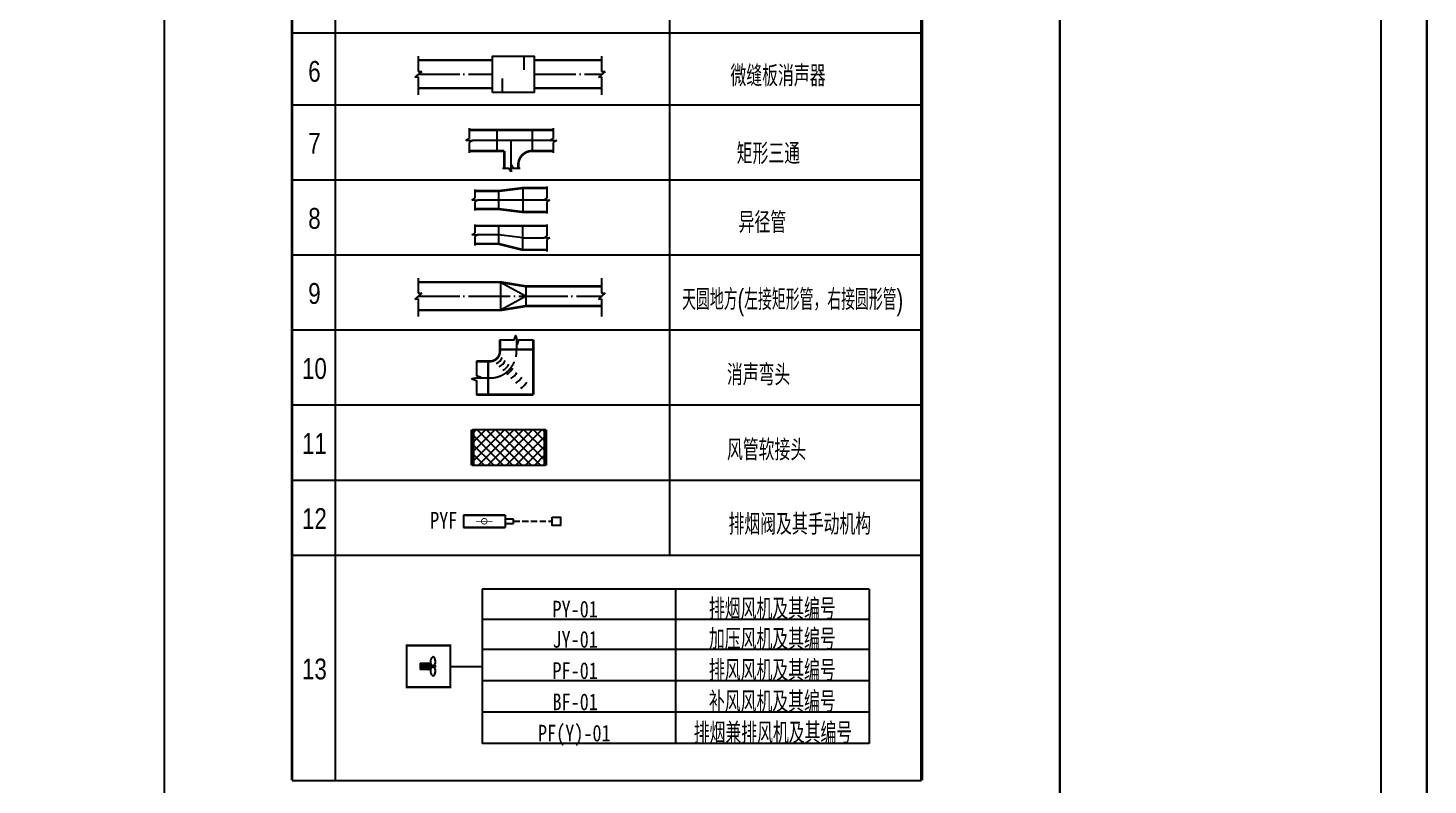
# Model space of a CAD drawing. Extents: x -976302 to -776254, y 5665 to 231437.
# Drawn here: x -809826 to -776254, y 34381 to 52532 of the extents above; entities that cross this region are included whole.
import ezdxf
from ezdxf.enums import TextEntityAlignment as Align

# ---------------------------------------------------------------- set-up
doc = ezdxf.new("R2010")
doc.units = 0
doc.header["$LTSCALE"] = 1000
doc.header["$MEASUREMENT"] = 0
for name, pattern in [('CENTER2', [1.125, 0.75, -0.125, 0.125, -0.125]), ('DASH', [0.35, 0.25, -0.1]), ('DOTE', [2.42, 2, -0.2, 0.02, -0.2])]:
    doc.linetypes.add(name, pattern=pattern)
for name, color, linetype in [('0-cxFrame', 155, 'Continuous'), ('DIM_SYMB', 3, 'Continuous'), ('DUCT-暖通风管中心线', 5, 'CENTER2'), ('DUCT-暖通风管法兰', 2, 'Continuous'), ('DUCT-暖通风管管', 7, 'Continuous'), ('DUCT-暖通风管管端线', 2, 'Continuous'), ('暖通', 7, 'Continuous')]:
    doc.layers.add(name, color=color, linetype=linetype)
doc.layers.add('0-cxText', color=131, linetype='Continuous', lineweight=25)
doc.styles.add('-黑体', font='simhei.ttf', dxfattribs={"width": 0.8})
doc.styles.add('cx_tuming', font='simhei.ttf')
doc.styles.add('cx_tuqian1', font='')
doc.styles.add('文字仿宋', font='fsdb_e.shx', dxfattribs={"width": 0.7, "bigfont": 'fsdb.shx'})
doc.styles.add('黑体', font='simhei.ttf', dxfattribs={"height": 12})
doc.styles.get('cx_tuqian1').set_extended_font_data('SimSun')

# ---------------------------------------------------------------- blocks, each defined once
blk = doc.blocks.new('zjcx_T1(Dragon)')
at = {"layer": '0-cxFrame', "const_width": 50}
blk.add_lwpolyline([(-7000, 0), (0, 0), (0, 57400), (-7000, 57400)], close=True, dxfattribs=at)
blk = doc.blocks.new('TK22.A1 L(Dragon)')
at = {"layer": '0-cxFrame', "color": 7, "const_width": 0.5}
blk.add_lwpolyline([(0, 0), (-841, 0), (-841, 594), (0, 594)], close=True, dxfattribs=at)
at = {"layer": '0-cxFrame', "const_width": 0.5}
for points in [[(-80, 10), (-821, 10), (-821, 584), (-80, 584)], [(-10, 10), (-80, 10), (-80, 584), (-10, 584)]]:
    blk.add_lwpolyline(points, close=True, dxfattribs=at)
at = {"layer": '0-cxFrame', "xscale": 0.01, "yscale": 0.01, "zscale": 0.01}
blk.add_blockref('zjcx_T1(Dragon)', (-10, 10), dxfattribs=at)
at = {"style": '黑体', "flags": 4}
blk.add_attdef('图幅', text='', height=3.3, dxfattribs=at).set_placement((-40, 3), align=Align.RIGHT)
at = {"layer": '0-cxText', "flags": 4}
for tag, height, style, p in [('建设单位', 3.5, 'cx_tuming', (-45, 240)), ('项目名称', 3.5, 'cx_tuming', (-45, 210)), ('子项名称', 3.5, 'cx_tuming', (-45, 180)), ('工程编号', 3.3, 'cx_tuqian1', (-35, 165)), ('图名1', 3.5, 'cx_tuming', (-45, 87)), ('图名2', 3.5, 'cx_tuming', (-45, 79)), ('图名3', 3.5, 'cx_tuming', (-45, 71)), ('出图日期', 3.3, 'cx_tuqian1', (-39, 60)), ('专业', 3.3, 'cx_tuqian1', (-55, 52)), ('图号', 3.3, 'cx_tuqian1', (-55, 44)), ('版次', 3.3, 'cx_tuqian1', (-20, 44))]:
    blk.add_attdef(tag, text='', height=height, dxfattribs=dict(at, style=style)).set_placement(p, align=Align.MIDDLE)
at = {"layer": 'Defpoints', "color": 6, "flags": 4}
for tag, height, style, p in [('tufu', 3.3, '黑体', (-12, 12)), ('dwfname', 4, 'cx_tuqian1', (-80, 3))]:
    blk.add_attdef(tag, text='', height=height, dxfattribs=dict(at, style=style)).set_placement(p, align=Align.RIGHT)
blk = doc.blocks.new('*X39')
at = {"layer": '暖通', "color": 7}
for p, q in [((10863144, 78845), (10863646, 79953)), ((10863355, 78924), (10863856, 80033)), ((10863565, 79003), (10864066, 80112)), ((10864610, 79521), (10863650, 79955)), ((10863775, 79083), (10864276, 80191)), ((10864531, 79731), (10863861, 80034)), ((10863985, 79162), (10864400, 80080)), ((10864452, 79941), (10864071, 80114)), ((10864372, 80151), (10864281, 80193)), ((10862749, 79511), (10862805, 79636)), ((10863919, 79137), (10862810, 79638)), ((10862828, 79301), (10863015, 79716)), ((10862907, 79091), (10863225, 79795)), ((10862987, 78881), (10863436, 79874)), ((10864129, 79216), (10863020, 79717)), ((10864339, 79296), (10863230, 79797)), ((10864549, 79375), (10863440, 79876)), ((10864195, 79241), (10864479, 79869)), ((10864405, 79320), (10864558, 79659)), ((10863709, 79058), (10862758, 79488)), ((10863499, 78979), (10862837, 79278)), ((10864615, 79400), (10864637, 79449)), ((10863289, 78899), (10862916, 79068)), ((10863079, 78820), (10862995, 78858))]:
    blk.add_line(p, q, dxfattribs=at)

msp = doc.modelspace()

# ---------------------------------------------------------------- linework, layer by layer
at = {"layer": 'DIM_SYMB', "color": 7}
for points in [[(-798511.6, 45055.5), (-798166.6, 45055.5), (-798128.4, 45160.5), (-798091.4, 44950.5), (-798054.1, 45055.5), (-797709.1, 45055.5)], [(-799074, 44539.7), (-799074, 44195.9), (-798969, 44157.7), (-799179, 44120.7), (-799074, 44083.4), (-799074, 43739.7)]]:
    msp.add_lwpolyline(points, dxfattribs=at)
at = {"layer": 'DUCT-暖通风管中心线'}
for p, q in [((-798109.1, 45050.6), (-798109.1, 44819.8)), ((-798109.1, 44779.7), (-798109.1, 44819.7)), ((-799071.8, 44139.7), (-798789.3, 44139.7)), ((-798789.1, 44139.7), (-798749.1, 44139.7))]:
    msp.add_line(p, q, dxfattribs=at)
msp.add_arc((-798749.1, 44779.7), 640, 270, 0, dxfattribs=at)
at = {"layer": 'DUCT-暖通风管法兰'}
for p, q in [((-797685.1, 44819.7), (-798533.1, 44819.7)), ((-798789.2, 44563.7), (-798789.2, 43715.7))]:
    msp.add_line(p, q, dxfattribs=at)
at = {"layer": 'DUCT-暖通风管管'}
for p, q in [((-800421.3, 37304.9), (-800229.2, 37304.9)), ((-800421.3, 37304.9), (-800421.3, 37148.9)), ((-800421.3, 37287), (-800229.2, 37287)), ((-800229.2, 37304.9), (-800229.2, 37148.9)), ((-800190.8, 37266.5), (-800190.8, 37187.3)), ((-800421.3, 37257), (-800229.2, 37257)), ((-800421.3, 37226.9), (-800229.2, 37226.9)), ((-800421.3, 37196.9), (-800229.2, 37196.9)), ((-800421.3, 37166.8), (-800229.2, 37166.8)), ((-800229.2, 37148.9), (-800421.3, 37148.9)), ((-800190.8, 37245.9), (-800055.2, 37245.9)), ((-800055.2, 37205.8), (-800190.8, 37205.8)), ((-800055.2, 37205.8), (-800055.2, 37245.9))]:
    msp.add_line(p, q, dxfattribs=at)
at = {"layer": 'DUCT-暖通风管管', "const_width": 50}
msp.add_lwpolyline([(-799696.8, 37725.9), (-799696.8, 36725.9), (-800746.8, 36725.9), (-800746.8, 37725.9)], close=True, dxfattribs=at)
at = {"layer": 'DUCT-暖通风管管'}
for centre, radius, start, end in [((-800229.2, 37266.5), 38.4, 0, 90), ((-800042.3, 37341.6), 136.1, 120.40491, 224.71691), ((-800206, 37338.3), 153.5, 322.98646, 51.83455), ((-800229.2, 37187.3), 38.4, 270, 0), ((-800042.3, 37110.1), 136.1, 135.28309, 239.59509), ((-800206, 37113.4), 153.5, 308.16545, 37.01354)]:
    msp.add_arc(centre, radius, start, end, dxfattribs=at)
at = {"layer": 'DUCT-暖通风管管端线'}
for p, q in [((-798509.1, 44819.8), (-797709.1, 44819.8)), ((-797709.1, 44819.7), (-798509.1, 44819.7)), ((-798789.3, 43739.7), (-798789.3, 44539.7)), ((-798789.1, 44539.7), (-798789.1, 43739.7))]:
    msp.add_line(p, q, dxfattribs=at)
for centre in [(-798749.1, 44779.7), (-798675.6, 44706.1), (-798590.7, 44621.3), (-798497.4, 44527.9), (-798395.6, 44426.1), (-798282.4, 44313), (-798160.8, 44191.3)]:
    msp.add_arc(centre, 332, 297, 333, dxfattribs=at)
at = {"layer": '暖通', "color": 7}
for p, q in [((-806563, 69932.5), (-806563, 6792.5)), ((-802457.8, 63217.4), (-802457.8, 34492.4)), ((-794444.1, 63217.4), (-794444.1, 39892.4)), ((-803494.1, 52417.4), (-788413.4, 52417.4)), ((-800472.1, 51857.9), (-800472.1, 51492.2)), ((-797931.8, 51526.5), (-797931.8, 51858.9)), ((-796071.6, 51857.9), (-796071.6, 51492.2)), ((-800383.5, 51492.2), (-800547.2, 51350.9)), ((-800472.1, 51492.2), (-800383.5, 51492.2)), ((-795983, 51492.2), (-796146.7, 51350.9)), ((-796071.6, 51492.2), (-795983, 51492.2)), ((-800547.2, 51350.9), (-800472.1, 51359.5)), ((-800472.1, 51359.5), (-800472.1, 50932.6)), ((-798445.1, 50987.9), (-798445.1, 51320.3)), ((-796146.7, 51350.9), (-796071.6, 51359.5)), ((-796071.6, 51359.5), (-796071.6, 50932.6)), ((-803494.1, 50692.4), (-788413.4, 50692.4)), ((-799244.6, 50130.1), (-799244.6, 49884.6)), ((-798572.6, 49584.1), (-798572.6, 50088.1)), ((-797732.6, 50088.1), (-797732.6, 49584.1)), ((-797228.6, 50130.1), (-797228.6, 49884.6)), ((-799328.6, 49836.1), (-799244.6, 49884.6)), ((-799245.3, 49836.1), (-799328.6, 49836.1)), ((-799244.6, 49836.1), (-799160.6, 49836.1)), ((-799160.6, 49836.1), (-799244.6, 49787.6)), ((-799244.6, 49787.6), (-799244.6, 49542.1)), ((-797312.6, 49836.1), (-799160.6, 49836.1)), ((-798236.6, 49164.1), (-798236.6, 49836.1)), ((-797312.6, 49836.1), (-797228.6, 49884.6)), ((-797229.3, 49836.1), (-797312.6, 49836.1)), ((-797228.6, 49836.1), (-797144.6, 49836.1)), ((-797144.6, 49836.1), (-797228.6, 49787.6)), ((-797228.6, 49787.6), (-797228.6, 49542.1)), ((-798285.1, 49164.1), (-798449.9, 49164.1)), ((-798236.6, 49080.1), (-798285.1, 49164.1)), ((-798236.6, 49164.8), (-798236.6, 49248.1)), ((-798236.6, 49248.1), (-798188.1, 49164.1)), ((-798236.6, 49164.1), (-798236.6, 49080.1)), ((-798023.4, 49164.1), (-798188.1, 49164.1)), ((-803494.1, 48892.4), (-788413.4, 48892.4)), ((-797961.7, 48694.7), (-797961.7, 48118.7)), ((-797385.7, 48730.7), (-797385.7, 48448.3)), ((-799185.7, 48406.7), (-799113.7, 48448.3)), ((-799114.3, 48406.7), (-799185.7, 48406.7)), ((-799113.7, 48658.7), (-799113.7, 48448.3)), ((-799113.7, 48406.7), (-799041.7, 48406.7)), ((-799041.7, 48406.7), (-799113.7, 48365.1)), ((-799113.7, 48365.1), (-799113.7, 48154.7)), ((-797457.7, 48406.7), (-799041.7, 48406.7)), ((-798537.7, 48190.7), (-798537.7, 48622.7)), ((-797457.7, 48406.7), (-797385.7, 48448.3)), ((-797386.3, 48406.7), (-797457.7, 48406.7)), ((-797313.7, 48406.7), (-797385.7, 48365.1)), ((-797385.7, 48406.7), (-797313.7, 48406.7)), ((-797385.7, 48365.1), (-797385.7, 48082.7)), ((-799113.7, 47824.2), (-799113.7, 47613.8)), ((-798537.7, 47356.2), (-798537.7, 47788.2)), ((-797961.7, 47212.2), (-797961.7, 47788.2)), ((-797385.7, 47824.2), (-797385.7, 47541.8)), ((-799185.7, 47572.2), (-799113.7, 47613.8)), ((-799114.3, 47572.2), (-799185.7, 47572.2)), ((-799041.7, 47572.2), (-799113.7, 47530.6)), ((-799113.7, 47572.2), (-799041.7, 47572.2)), ((-799113.7, 47530.6), (-799113.7, 47320.2)), ((-798537.7, 47572.2), (-799041.7, 47572.2)), ((-797961.7, 47500.2), (-798537.7, 47572.2)), ((-797961.7, 47500.2), (-797457.7, 47500.2)), ((-797457.7, 47500.2), (-797385.7, 47541.8)), ((-797386.3, 47500.2), (-797457.7, 47500.2)), ((-797313.7, 47500.2), (-797385.7, 47458.6)), ((-797385.7, 47500.2), (-797313.7, 47500.2)), ((-797385.7, 47458.6), (-797385.7, 47176.2)), ((-803494.1, 47092.4), (-788413.4, 47092.4)), ((-800472.1, 46535.8), (-800472.1, 46170.1)), ((-798493.3, 46436.9), (-798493.3, 45765.7)), ((-798493.3, 46436.9), (-797882.7, 46101.3)), ((-797882.7, 45865.7), (-797882.7, 46336.9)), ((-796071.6, 46535.8), (-796071.6, 46170.1)), ((-800383.5, 46170.1), (-800547.2, 46028.9)), ((-800547.2, 46028.9), (-800472.1, 46037.5)), ((-800472.1, 46170.1), (-800383.5, 46170.1)), ((-800472.1, 46037.5), (-800472.1, 45610.5)), ((-797882.7, 46101.3), (-798493.3, 45765.7)), ((-795983, 46170.1), (-796146.7, 46028.9)), ((-796146.7, 46028.9), (-796071.6, 46037.5)), ((-796071.6, 46170.1), (-795983, 46170.1)), ((-796071.6, 46037.5), (-796071.6, 45610.5)), ((-803494.1, 45292.4), (-788413.4, 45292.4)), ((-803494.1, 43492.4), (-788413.4, 43492.4)), ((-803494.1, 41692.4), (-788399.7, 41692.4)), ((-798385, 40853.8, -5000), (-799385, 40853.8, -5000)), ((-799385, 40853.8, -5000), (-799385, 40553.8, -5000)), ((-799385, 40853.8, -5000), (-798385, 40853.8, -5000)), ((-799385, 40853.8, -5000), (-799385, 40553.8, -5000)), ((-798385, 40853.8, -5000), (-798385, 40553.8, -5000)), ((-798385, 40853.8, -5000), (-798385, 40553.8, -5000)), ((-798185, 40753.6, -5000), (-798385, 40753.6, -5000)), ((-798385, 40654, -5000), (-798185, 40654, -5000)), ((-798185, 40654, -5000), (-798185, 40753.6)), ((-798385, 40553.8, -5000), (-799385, 40553.8, -5000)), ((-799385, 40553.8, -5000), (-798385, 40553.8, -5000)), ((-803494.1, 39892.4), (-788399.7, 39892.4)), ((-798932.6, 39075.5), (-798932.6, 35376.3)), ((-789655.9, 39075.5), (-798932.6, 39075.5)), ((-794294.2, 35376.3), (-794294.2, 39075.5)), ((-789655.9, 39075.5), (-789655.9, 35376.3)), ((-789655.9, 38350.6), (-798932.6, 38350.6)), ((-789655.9, 37625.8), (-798932.6, 37625.8)), ((-799696.8, 37225.9), (-798932.6, 37225.9)), ((-789655.9, 36876), (-798932.6, 36876)), ((-789655.9, 36126.1), (-798932.6, 36126.1)), ((-789655.9, 35376.3), (-798932.6, 35376.3)), ((-803494.1, 34492.4), (-788399.7, 34492.4))]:
    msp.add_line(p, q, dxfattribs=at)
at = {"layer": '暖通', "color": 7, "linetype": 'DOTE', "ltscale": 0.5}
for p, q in [((-800472.1, 51423.4), (-798688.4, 51423.4)), ((-797688.4, 51423.4), (-796071.6, 51423.4)), ((-800472.1, 46101.3), (-797882.7, 46101.3)), ((-797882.7, 46101.3), (-796062.8, 46101.3))]:
    msp.add_line(p, q, dxfattribs=at)
at = {"layer": '暖通', "color": 7, "linetype": 'DASH', "ltscale": 0.6}
msp.add_line((-798185, 40703.8, -2500), (-797257.1, 40703.8, -2500), dxfattribs=at)
at = {"layer": '暖通', "color": 7}
for points, const_width in [([(-803494.1, 34492.4), (-803494.1, 63217.4)], 60), ([(-788399.7, 63217.4), (-788399.7, 34492.4)], 80), ([(-800472.1, 51759), (-798688.4, 51759)], 60), ([(-797688.4, 51759), (-796071.6, 51759)], 60), ([(-800472.1, 51087.8), (-798688.4, 51087.8)], 60), ([(-797688.4, 51087.8), (-796071.6, 51087.8)], 60), ([(-799244.6, 50088.1), (-797228.6, 50088.1)], 60), ([(-799244.6, 49584.1), (-798404.6, 49584.1)], 60), ([(-798404.6, 49584.1), (-798404.6, 49164.1)], 60), ([(-797732.6, 49584.1), (-797228.6, 49584.1)], 60), ([(-798068.6, 49248.1), (-798068.6, 49164.1)], 60), ([(-798537.7, 48622.7), (-797961.7, 48694.7)], 60), ([(-797961.7, 48694.7), (-797385.7, 48694.7)], 60), ([(-798537.7, 48622.7), (-799113.7, 48622.7)], 60), ([(-798537.7, 48190.7), (-799113.7, 48190.7)], 60), ([(-798537.7, 48190.7), (-797961.7, 48118.7)], 60), ([(-797961.7, 48118.7), (-797385.7, 48118.7)], 60), ([(-797961.7, 47788.2), (-799113.7, 47788.2)], 60), ([(-797961.7, 47788.2), (-797385.7, 47788.2)], 60), ([(-799113.7, 47356.2), (-798537.7, 47356.2)], 60), ([(-798537.7, 47356.2), (-797961.7, 47212.2)], 60), ([(-797385.7, 47212.2), (-797961.7, 47212.2)], 60), ([(-800472.1, 46436.9), (-798493.3, 46436.9)], 60), ([(-797882.7, 46336.9), (-798493.3, 46436.9)], 60), ([(-797882.7, 46336.9), (-796071.6, 46336.9)], 60), ([(-800472.1, 45765.7), (-798493.3, 45765.7)], 60), ([(-798493.3, 45765.7), (-797882.7, 45865.7)], 60), ([(-797882.7, 45865.7), (-796071.6, 45865.7)], 60), ([(-798509.1, 45055.5), (-798509.1, 44819.8)], 60), ([(-797709.1, 44819.8), (-797709.1, 45055.5)], 60), ([(-798509.1, 44819.7), (-798509.1, 44779.7)], 60), ([(-797709.1, 43739.7), (-797709.1, 44819.7)], 60), ([(-798789.3, 44539.7), (-799074, 44539.7)], 60), ([(-798749.1, 44539.7), (-798789.1, 44539.7)], 60), ([(-799074, 43739.7), (-798789.3, 43739.7)], 60), ([(-798789.1, 43739.7), (-797709.1, 43739.7)], 60), ([(-799165.6, 42042.1), (-799165.6, 42902.3)], 100), ([(-797420.6, 42042.1), (-797420.6, 42902.3)], 100)]:
    msp.add_lwpolyline(points, dxfattribs=dict(at, const_width=const_width))
for points in [[(-798688.4, 50987.9), (-798688.4, 51858.9), (-797688.4, 51858.9), (-797688.4, 50987.9)], [(-799165.6, 42902.3), (-797420.6, 42902.3), (-797420.6, 42042.1), (-799165.6, 42042.1)]]:
    msp.add_lwpolyline(points, close=True, dxfattribs=at)
at = {"layer": '暖通', "color": 7, "const_width": 60}
msp.add_lwpolyline([(-797732.6, 49584.1, 0.4205964), (-798068.6, 49248.1)], format="xyb", dxfattribs=at)
at = {"layer": '暖通', "color": 7, "extrusion": (0, 0, -1), "const_width": 60}
msp.add_lwpolyline([(798509.1, 44779.7, 0.4142136), (798749.1, 44539.7)], format="xyb", dxfattribs=at)
at = {"layer": '暖通', "const_width": 20, "elevation": -5000}
for points in [[(-799086, 40703.8), (-798684, 40703.8)], [(-798684, 40703.8), (-799086, 40703.8)]]:
    msp.add_lwpolyline(points, dxfattribs=at)
for points in [[(-798816.9, 40703.8, 1), (-798953.2, 40703.8, 1)], [(-798953.2, 40703.8, -1), (-798816.9, 40703.8, -1)]]:
    msp.add_lwpolyline(points, format="xyb", close=True, dxfattribs=at)
at = {"layer": '暖通', "color": 7, "elevation": -2500}
msp.add_lwpolyline([(-797257.1, 40803.8), (-797057.1, 40803.8), (-797057.1, 40603.8), (-797257.1, 40603.8)], close=True, dxfattribs=at)

# ---------------------------------------------------------------- block references
at = {"layer": '0-cxFrame', "xscale": 110, "yscale": 110, "zscale": 110}
msp.add_blockref('TK22.A1 L(Dragon)', (-776281.3, 5692.5), dxfattribs=at)
at = {"layer": '暖通', "color": 7, "rotation": 339.32761054234}
msp.add_blockref('*X39', (-10990577.3, 3803225.7), dxfattribs=at)

# ---------------------------------------------------------------- texts
at = {"layer": '暖通', "color": 7, "style": '文字仿宋', "width": 0.8}
for s, p in [('6', (-802957.4, 51242.4)), ('7', (-802957.4, 49517.4)), ('8', (-802957.4, 47717.4)), ('9', (-802957.4, 45917.4)), ('10', (-802957.4, 44117.4)), ('11', (-802957.4, 42317.4)), ('12', (-802957.4, 40517.4)), ('13', (-802957.4, 36912.2))]:
    msp.add_text(s, height=500, rotation=360, dxfattribs=at).set_placement(p, align=Align.CENTER)
at = {"layer": '暖通', "color": 7, "style": '文字仿宋'}
for s, width, p in [('微缝板消声器', 0.8, (-792980.4, 51133.5)), ('矩形三通', 0.8, (-792831.2, 49267.4)), ('异径管', 0.8, (-792784.9, 47618.4)), ('天圆地方(左接矩形管，右接圆形管)', 0.7, (-794139.6, 45769.9)), ('消声弯头', 0.8, (-793065.5, 43964)), ('风管软接头', 0.8, (-793065.5, 42164)), ('排烟阀及其手动机构', 0.8, (-793027.7, 40380.6)), ('排烟风机及其编号', 0.8, (-793496.8, 38350.6)), ('加压风机及其编号', 0.8, (-793496.8, 37625.8)), ('排风风机及其编号', 0.8, (-793496.8, 36876)), ('补风风机及其编号', 0.8, (-793496.8, 36126.1)), ('排烟兼排风机及其编号', 0.8, (-793862.6, 35376.3))]:
    msp.add_text(s, height=500, rotation=360, dxfattribs=dict(at, width=width)).set_placement(p)
at = {"layer": '暖通', "style": '-黑体', "width": 0.8}
for s, p in [('PYF', (-800182.8, 40530.4)), ('PY-01', (-797248.7, 38398.8)), ('JY-01', (-797248.7, 37673.9)), ('PF-01', (-797248.7, 36924.1)), ('BF-01', (-797248.7, 36174.2)), ('PF(Y)-01', (-797596.5, 35424.4))]:
    msp.add_text(s, height=400, rotation=360, dxfattribs=at).set_placement(p)

doc.saveas('drawing.dxf')
